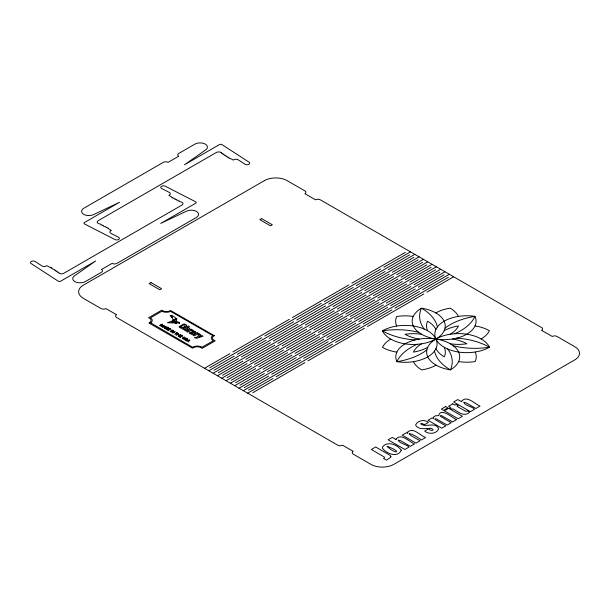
<?xml version="1.0" encoding="UTF-8"?>
<svg xmlns="http://www.w3.org/2000/svg" width="610" height="610" viewBox="0 0 610 610"><rect width="100%" height="100%" fill="white"/><g stroke="black" fill="none" stroke-linecap="round" stroke-linejoin="round"><path stroke-width="0.91" d="M419.398 339.053A31.956 18.452 0 0 1 405.048 334.295A31.956 18.452 0 0 1 421.594 334.272A31.956 18.452 0 0 0 452.483 339A31.956 18.452 0 0 1 466.825 343.758A31.956 18.452 0 0 1 450.287 343.781A31.956 18.452 0 0 0 419.398 339.053L415.075 339.923A31.956 18.452 0 0 0 396.896 361.677A55.35 31.956 0 0 0 426.847 349.904L427.701 347.311A31.956 18.452 0 0 1 450.241 334.227A31.956 18.452 0 0 0 458.476 325.946A31.956 18.452 0 0 0 444.171 330.742A31.956 18.452 0 0 1 421.632 343.819A31.956 18.452 0 0 0 413.397 352.107A31.956 18.452 0 0 0 427.701 347.311M452.483 339L456.798 338.131A31.956 18.452 0 0 0 474.976 316.377A55.35 31.956 0 0 0 445.025 328.149L444.171 330.742M435.898 329.476A31.956 18.452 0 0 0 427.587 321.218A31.956 18.452 0 0 0 427.633 330.765A31.956 18.452 0 0 1 435.982 348.577A31.956 18.452 0 0 0 444.286 356.835A31.956 18.452 0 0 0 444.248 347.288A31.956 18.452 0 0 1 435.898 329.476L437.385 326.975A31.956 18.452 0 0 1 474.976 316.377A55.35 31.956 0 0 1 454.732 333.723L450.241 334.227M435.982 348.577L434.495 351.078A31.956 18.452 0 0 1 396.896 361.677A55.35 31.956 0 0 1 417.141 344.33L421.632 343.819M161.924 324.55L160.682 326.045L163.663 325.465L161.963 326.792L164.326 325.427L161.2 325.931L162.519 324.383L162.069 324.116L159.706 325.481L161.993 324.505M204.525 368.28L229.871 353.64M232.913 351.886L289.361 319.297M292.404 317.543L348.844 284.954M351.886 283.2L405.284 252.372M209.726 367.769L261.774 337.711M264.816 335.957L321.256 303.368M324.299 301.614L380.747 269.025M383.789 267.271L410.484 251.861M208.841 370.766L234.187 356.133M237.229 354.372L293.677 321.79M296.712 320.029L353.159 287.447M356.202 285.686L409.6 254.858M214.034 370.255L266.09 340.205M269.132 338.451L325.572 305.862M328.615 304.108L385.055 271.519M388.097 269.765L414.792 254.347M213.149 373.259L238.502 358.619M241.545 356.865L297.985 324.276M301.027 322.522L357.475 289.933M360.51 288.179L413.908 257.351M218.35 372.748L270.398 342.698M273.44 340.937L329.888 308.355M332.93 306.594L389.371 274.004M392.413 272.251L419.108 256.84M217.465 375.745L242.81 361.112M245.853 359.359L302.301 326.769M305.343 325.016L361.783 292.426M364.826 290.665L418.224 259.845M222.665 375.234L274.713 345.184M277.756 343.43L334.196 310.841M337.238 309.087L393.686 276.498M396.729 274.744L423.424 259.326M221.781 378.238L247.126 363.606M250.169 361.844L306.616 329.255M309.651 327.501L366.099 294.912M369.142 293.158L422.539 262.33M226.973 377.727L279.029 347.677M282.072 345.916L338.512 313.334M341.554 311.573L397.995 278.991M401.037 277.23L427.732 261.82M226.089 380.731L251.442 366.091M254.484 364.338L310.925 331.748M313.967 329.995L370.415 297.406M373.457 295.652L426.847 264.824M231.289 380.221L283.337 350.163M286.38 348.409L342.828 315.82M345.87 314.066L402.31 281.477M405.353 279.723L432.048 264.313M230.405 383.217L255.758 368.585M258.792 366.823L315.24 334.242M318.283 332.481L374.723 299.899M377.765 298.137L431.163 267.31M235.605 382.706L287.653 352.656M290.695 350.902L347.136 318.313M350.178 316.56L406.626 283.97M409.668 282.216L436.363 266.799M234.72 385.711L260.066 371.071M263.108 369.317L319.556 336.728M322.591 334.974L379.039 302.385M382.081 300.631L435.479 269.803M239.913 385.2L291.969 355.15M295.011 353.388L351.452 320.807M354.494 319.045L410.934 286.456M413.976 284.702L440.672 269.292M239.029 388.196L264.382 373.564M267.424 371.81L323.864 339.221M326.907 337.467L383.354 304.878M386.397 303.117L439.787 272.289M244.229 387.685L296.277 357.635M299.319 355.882L355.767 323.292M358.81 321.539L415.25 288.949M418.292 287.196L444.987 271.778M243.344 390.69L268.697 376.057M271.732 374.296L328.18 341.707M331.222 339.953L387.663 307.364M390.705 305.61L444.103 274.782M248.544 390.179L300.593 360.129M303.635 358.367L360.075 325.786M363.118 324.024L419.566 291.443M422.608 289.681L449.303 274.271M247.66 393.183L273.005 378.543M276.048 376.789L332.496 344.2M335.538 342.446L391.978 309.857M395.021 308.103L448.419 277.275M252.853 392.672L304.909 362.614M307.951 360.861L364.391 328.271M367.433 326.518L423.874 293.928M426.916 292.175L453.611 276.765M214.316 335.683L170.564 310.49A5.574 3.218 0 0 1 161.726 310.162L148.588 317.749A5.574 3.218 0 0 1 149.465 322.698L148.878 322.98L192.6 348.219A5.566 3.21 0 0 1 201.704 348.028L202.116 348.394L215.2 340.837A5.559 3.21 0 0 1 214.308 335.683M417.141 344.33A31.956 18.452 0 0 1 382.439 330.833A31.956 18.452 0 0 1 424.163 329.042L427.633 330.765M454.732 333.723A31.956 18.452 0 0 1 489.441 347.22A31.956 18.452 0 0 1 447.709 349.012L444.248 347.288M450.287 343.781L453.291 345.771A55.35 31.956 0 0 0 489.441 347.22A55.35 31.956 0 0 0 456.798 338.131M421.594 334.272L418.59 332.275A55.35 31.956 0 0 0 382.439 330.833A55.35 31.956 0 0 0 415.075 339.923M481.13 338.962A31.956 18.452 0 0 0 489.365 330.681A31.956 18.452 0 0 0 475.022 325.923M435.822 312.938A31.956 18.452 0 0 1 450.127 308.142A31.956 18.452 0 0 1 458.438 316.399M453.291 345.771A31.956 18.452 0 0 1 450.401 369.873A31.956 18.452 0 0 1 426.847 349.904M458.636 361.593A31.956 18.452 0 0 0 475.175 361.57A31.956 18.452 0 0 0 475.137 352.016M413.435 361.654A31.956 18.452 0 0 0 421.746 369.912A31.956 18.452 0 0 0 436.051 365.115M390.743 339.091A31.956 18.452 0 0 0 382.508 347.372A31.956 18.452 0 0 0 396.858 352.13M445.025 328.149A31.956 18.452 0 0 0 421.479 308.18A31.956 18.452 0 0 0 418.59 332.282M396.744 326.037A31.956 18.452 0 0 1 396.698 316.483A31.956 18.452 0 0 1 413.245 316.46M437.385 326.975A55.35 31.956 0 0 0 421.479 308.18A55.35 31.956 0 0 0 424.163 329.042M434.495 351.078A55.35 31.956 0 0 0 450.401 369.873A55.35 31.956 0 0 0 447.709 349.012M390.903 456.371L390.568 457.492L386.435 460.131L383.507 458.438L384.468 457.858L384.369 457.073L371.33 449.494L375.684 446.978L390.08 455.35L390.903 456.371M420.892 423.843C425.269 428.159 434.251 421.426 438.46 428.197L438.62 429.005C436.241 434.061 428.746 434.526 424.69 431.11L428.738 428.777C430.286 431.583 436.12 430.21 431.217 428.426C426.123 428.075 419.627 430.507 415.829 425.582L415.684 424.751C417.903 420.343 424.659 419.177 428.472 422.364L424.423 424.705L421.914 423.432L420.892 423.843M401.281 450.157C397.933 458.293 385.909 453.604 382.31 447.992L382.462 447.023C387.457 440.527 397.407 444.751 401.281 450.157M176.511 321.531L176.442 323.056L173.995 322.118L173.362 320.868L176.511 321.531M168.398 328.081L166.614 329.125A1.151 0.663 0 0 1 166.08 329.08L164.647 328.34L167.01 326.975L168.253 327.753A1.228 0.709 0 0 1 168.398 328.081M176.755 318.794L176.496 321.295L173.049 320.159L176.755 318.794M51.034 267.332L50.965 268.026L52.155 268.065L52.086 268.758L54.412 269.529L54.343 270.215L55.533 270.253L55.464 270.947L56.661 270.985L56.593 271.679L57.79 271.717L57.714 272.411L58.911 272.449L58.903 273.181A3.385 1.952 0 0 0 63.829 273.265L181.993 205.044A3.385 1.952 0 0 0 181.849 202.2L179.317 201.552L179.249 200.858L178.051 200.904L177.983 200.21L176.786 200.255L176.717 199.561L175.52 199.6L175.451 198.913L174.254 198.952L174.185 198.265L172.996 198.303L172.92 197.609L171.73 197.655L171.654 196.961L168.848 195.269L169.595 194.826A3.012 1.738 0 0 0 169.283 192.417L161.574 188.452A2.692 1.555 0 0 1 161.574 186.256A2.692 1.555 0 0 1 165.379 186.256L195.68 201.819A1.693 0.976 0 0 1 195.711 203.214L160.704 223.428L186.507 211.174A7.526 4.346 0 0 1 196.161 211.212L196.801 211.609A7.526 4.346 0 0 1 196.374 217.48L116.891 263.375A3.385 1.952 0 0 1 112.095 263.375L101.451 269.521A3.385 1.952 0 0 1 101.451 272.289L85.362 281.576A7.526 4.346 0 0 1 75.205 281.828L74.527 281.439A7.526 4.346 0 0 1 74.45 275.865L95.671 260.973L60.672 281.179A1.693 0.976 0 0 1 58.209 281.141L31.285 263.673A2.692 1.555 0 0 1 31.285 261.469A2.692 1.555 0 0 1 35.098 261.469L41.96 265.922A3.012 1.738 0 0 0 45.689 266.28L46.901 265.67L49.837 267.294L51.034 267.332M189.58 328.584L188.139 329.987L185.707 330.818A1.35 0.778 0 0 1 185.143 330.742L184.22 329.644L182.718 329.293L188.33 326.053L189.413 326.678L187.636 327.707L188.238 327.7A1.304 0.755 0 0 1 188.757 327.806L189.451 328.249A1.35 0.778 0 0 1 189.58 328.584M221.323 152.607L221.255 153.293L222.452 153.331L222.383 154.025L223.573 154.063L223.504 154.757L224.701 154.795L224.632 155.489L225.83 155.527L225.753 156.213L226.95 156.259L226.882 156.945L228.079 156.983L228.01 157.677L229.2 157.715L229.131 158.409L230.328 158.447L233.264 160.072L234.476 159.462A3.012 1.738 0 0 1 238.205 159.82L245.067 164.273A2.692 1.555 0 0 0 248.88 164.273A2.692 1.555 0 0 0 248.88 162.069L221.956 144.6A1.693 0.976 0 0 0 219.493 144.562L184.494 164.769L205.715 149.877A7.526 4.346 0 0 0 205.646 144.303L204.96 143.914A7.526 4.346 0 0 0 194.803 144.166L178.715 153.453A3.385 1.952 0 0 0 178.715 156.221L168.07 162.367A3.385 1.952 0 0 0 163.274 162.367L83.791 208.262A7.526 4.346 0 0 0 83.364 214.133L84.005 214.529A7.526 4.346 0 0 0 93.658 214.567L119.461 202.314L84.454 222.528A1.693 0.976 0 0 0 84.485 223.923L114.787 239.486A2.692 1.555 0 0 0 118.599 239.486A2.692 1.555 0 0 0 118.599 237.29L110.883 233.325A3.012 1.738 0 0 1 110.57 230.915L111.317 230.473L108.511 228.78L108.443 228.087L107.246 228.132L107.177 227.438L105.98 227.477L105.911 226.79L103.448 226.18L103.38 225.494L102.183 225.532L102.114 224.838L100.917 224.884L100.848 224.19L98.317 223.542A3.385 1.952 0 0 1 98.172 220.698L216.337 152.477A3.385 1.952 0 0 1 221.262 152.561L221.323 152.607M182.626 338.245L183.602 338.779L185.981 337.925L183.701 339.038A1.014 0.587 0 0 1 183.229 339.015L182.23 338.436A1.014 0.587 0 0 1 182.192 338.161L184.441 337.04L182.626 338.245M187.331 339.122L187.705 339.335A0.892 0.518 0 0 0 187.75 339.091L186.576 338.39A0.915 0.526 0 0 0 185.981 338.443L185.898 338.474A1.113 0.64 0 0 0 185.661 338.596L186.134 340.044L184.433 339.282A0.953 0.549 0 0 0 184.357 339.541L185.875 340.365A0.862 0.496 0 0 0 186.202 340.319L186.69 340.052A0.778 0.45 0 0 0 186.759 339.785L186.019 338.748L187.331 339.122M191.06 333.182L191.197 333.464A1.037 0.602 0 0 0 191.624 333.617L191.792 333.632A0.831 0.48 0 0 0 192.249 333.586C194.59 333.174 191.708 332.13 191.06 333.182M407.655 432.162L407.678 433.466L406.481 432.688L402.226 435.143L415.974 443.081L420.153 440.664C402.341 431.644 408.7 431.095 421.441 439.924L425.62 437.507C420.534 436.097 413.252 426.581 407.655 432.162M396.172 439.002L396.05 439.581L392.276 437.4L388.09 439.818L404.857 449.494L409.043 447.077C406.893 444.339 398.795 443.34 398.139 440.031L400.678 440.74L410.347 446.329L414.533 443.912C409.539 442.227 401.418 432.627 396.172 439.002M461.701 401.166L461.579 401.746L457.805 399.565L453.626 401.982L470.386 411.658L474.572 409.249C472.422 406.504 464.324 405.505 463.669 402.196L466.208 402.913L475.876 408.494L480.062 406.077C475.068 404.392 466.947 394.8 461.701 401.166M189.634 332.961L189.618 333.045A1.228 0.709 0 0 0 189.725 333.395C192.074 334.692 193.126 335.317 195.917 332.541A1.197 0.686 0 0 0 195.962 332.259L195.49 331.688A5.063 2.928 0 0 0 194.925 331.337L193.744 330.986A1.441 0.831 0 0 0 193.21 331.001C190.533 331.001 198.974 333.434 191.502 331.992A1.296 0.747 0 0 0 191.082 332.031L189.634 332.961M184.906 329.491C188.116 331.398 189.397 325.473 184.906 329.491M433.382 417.324L433.39 418.666L432.154 417.865L428.022 420.252L441.77 428.189L445.826 425.841L435.021 419.581L434.983 418.757L435.929 418.681L447.183 425.063L451.24 422.715L440.229 416.211L440.389 415.639L441.365 415.562L452.62 421.922L456.676 419.581C453.779 419.139 440.679 406.618 438.727 415.585L435.418 415.807L433.382 417.324M180.613 326.945C185.493 329.446 187.285 321.035 180.613 326.945M167.948 328.111L166.667 328.866L165.241 328.371L167.064 327.318L167.902 327.875A0.816 0.473 0 0 1 167.948 328.111M179.249 326.579L179.21 326.663A1.906 1.098 0 0 0 179.256 327.181L181.292 328.348A1.906 1.098 0 0 0 182.176 328.378L184.883 327.311L186.736 325.748A1.906 1.098 0 0 0 186.69 325.229L184.662 324.062A1.906 1.098 0 0 0 183.778 324.032L179.287 326.495M172.927 320.807L172.256 322.606L176.374 323.292L173.568 322.255L172.927 320.807M173.225 331.085L172.523 332.885L172.889 333.098L175.253 331.733L173.026 332.663L173.751 330.864L173.377 330.65L171.013 332.015L173.225 331.085M172.569 320.837L171.829 322.751L172.516 322.85L167.529 322.705L172.569 320.837M165.882 326.319L164.364 328.172L164.486 327.425L163.549 326.891L162.252 326.96L165.882 326.319M189.786 340.121L188.269 341.981L188.391 341.226L186.164 340.761L189.786 340.121M165.325 326.411L164.639 327.212L163.907 326.792L165.325 326.411M189.23 340.212L188.543 341.013L187.811 340.594L189.23 340.212M199.706 334.227L196.672 337.353L194.422 337.65L196.572 338.314L203.122 336.194L202.04 335.569L198.547 336.926L200.842 334.875L199.706 334.227M387.144 446.383C396.286 455.296 402.707 451.774 387.144 446.383M150.754 322.881L192.501 347.204A6.748 3.896 0 0 1 202.047 347.204L213.256 340.83A6.74 3.889 0 0 1 212.791 335.614L170.625 311.405A6.74 3.889 0 0 1 161.848 311.275L150.525 317.81A6.74 3.889 0 0 1 150.754 322.881M264.351 180.659L83.364 285.152A16.134 9.31 0 0 0 83.364 298.328L101.115 308.576A3.385 1.952 0 0 0 105.904 308.576L116.556 314.722A3.385 1.952 0 0 0 116.556 317.49L337.787 445.216A3.385 1.952 0 0 0 342.576 445.216L353.22 451.362A3.385 1.952 0 0 0 353.22 454.13L370.971 464.378A16.134 9.31 0 0 0 393.786 464.378L574.772 359.885A16.134 9.31 0 0 0 574.772 346.716L557.021 336.461A3.385 1.952 0 0 0 552.233 336.461L541.588 330.315A3.385 1.952 0 0 0 541.588 327.555L320.357 199.828A3.385 1.952 0 0 0 315.561 199.828L304.916 193.675A3.385 1.952 0 0 0 304.916 190.915L287.165 180.659A16.134 9.31 0 0 0 264.351 180.659M150.967 282.56L149.137 283.619L159.782 289.765L161.612 288.705L150.967 282.56M261.682 218.639L259.86 219.691L270.504 225.837L272.334 224.785L261.682 218.639M169.344 328.325L166.98 329.69L168.734 330.696L167.575 329.705L168.375 329.24L169.961 329.835L168.65 329.08L169.367 328.668L171.067 329.316L169.344 328.325M172.577 330.185L170.213 331.55L172.577 330.185M176.366 332.374L176.877 332.999L174.796 334.196L177.197 333.182L178.288 333.479L176.366 332.374M178.6 333.662L176.237 335.027L177.662 334.577L178.89 335.286L178.112 336.11L180.476 334.745L179.172 335.126L177.937 334.41L178.6 333.662M190.877 329.125L186.645 331.565L187.735 332.191L190.701 330.559A0.915 0.526 0 0 1 191.227 330.544C191.799 331.024 193.637 330.78 192.844 330.147A1.311 0.755 0 0 0 192.257 330.01L191.349 330.048L191.914 329.72L190.877 329.125M181.078 335.096L178.722 336.461L180.469 337.475L179.309 336.476L180.11 336.011L181.696 336.613L180.385 335.858L181.101 335.439L182.802 336.095L181.078 335.096M197.274 332.816L193.042 335.256L194.132 335.889L197.099 334.257A0.915 0.526 0 0 1 197.625 334.234C198.197 334.715 200.034 334.478 199.241 333.838A1.311 0.755 0 0 0 198.654 333.7L197.747 333.746L198.311 333.418L197.274 332.816M445.658 406.58L441.35 409.066L443.539 410.332L447.847 407.838L445.658 406.58M452.765 403.85L448.571 406.275L450.737 407.526L449.837 408.044L452.01 409.302L452.91 408.784C457.866 411.658 464.179 417.583 469.647 412.093L467.428 410.812L466.109 411.399L464.454 410.606L457.103 406.359L458.232 405.703L456.059 404.453L454.93 405.101L452.765 403.85M448.685 408.326L444.377 410.812L458.118 418.75L462.426 416.256L448.685 408.326M176.633 318.588L172.996 319.945L171.692 315.195L176.633 318.588M179.271 322.537L178.494 322.804L179.386 323.605L179.271 322.537M179.21 322.393L176.854 323.14L176.824 321.577L179.21 322.393M171.562 316.315L170.19 315.378L171.989 317.589L171.562 316.315"/></g></svg>
